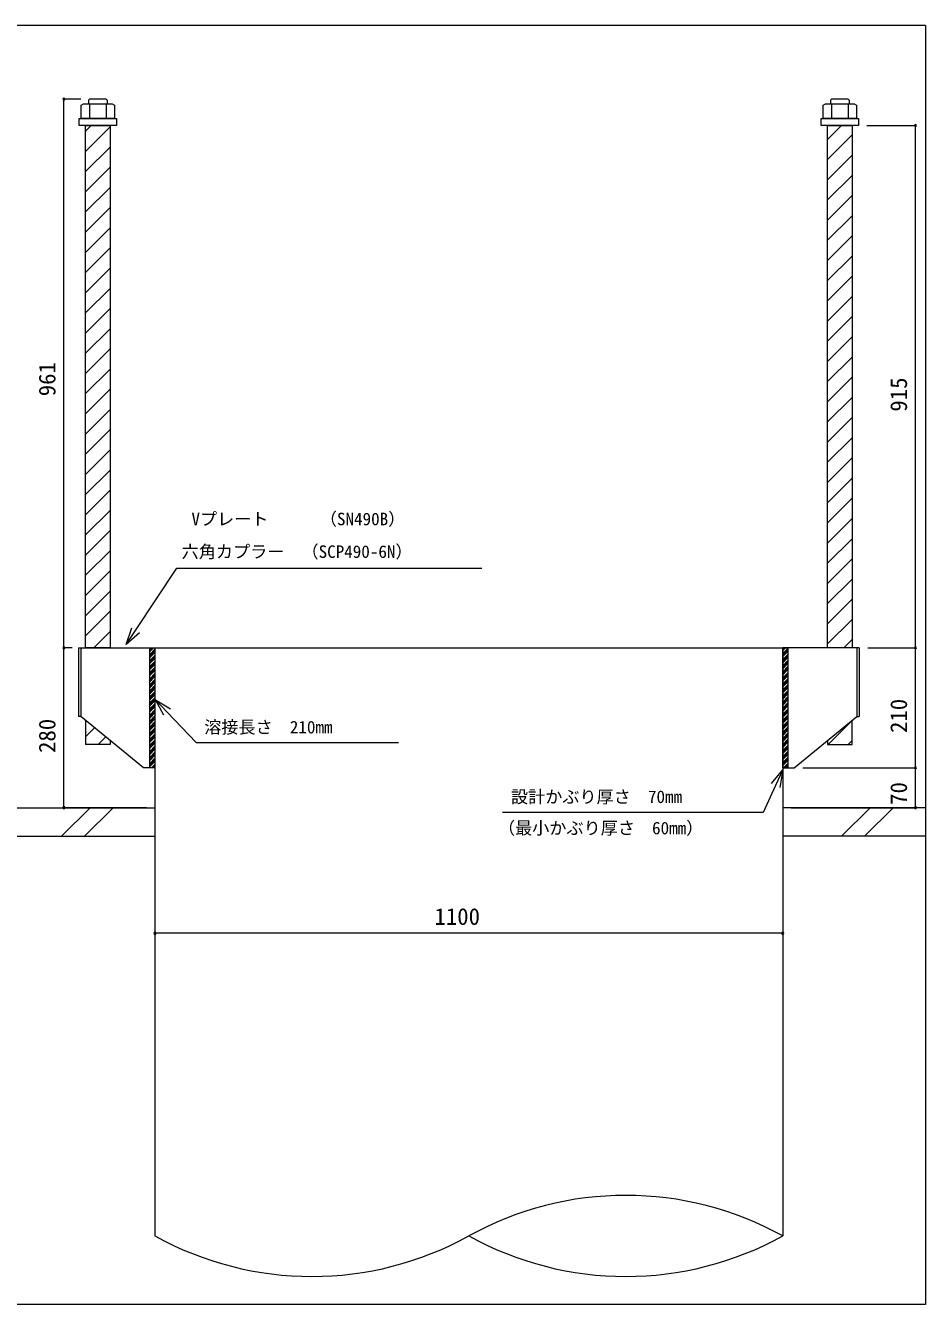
# Model space of a CAD drawing. Units: millimetres, scale not verified. Extents: x -10118 to 10118, y -9578 to 9578.
# Drawn here: x 8541 to 10118, y -4898 to -2658 of the extents above; entities that cross this region are included whole.
import ezdxf
from ezdxf.enums import TextEntityAlignment as Align

# ---------------------------------------------------------------- set-up
doc = ezdxf.new("R2010")
doc.units = ezdxf.units.MM
doc.header["$LTSCALE"] = 2
for name, color, linetype, lineweight in [('0-1_01_KUI', 5, 'Continuous', 18), ('0-4_09_SUNPO', 3, 'Continuous', 18), ('0-6_02_KANAMONO', 6, 'Continuous', 18), ('0-7_10_WAKU', 4, 'Continuous', 18), ('0-9_03_ANCHOR', 2, 'Continuous', 18)]:
    doc.layers.add(name, color=color, linetype=linetype, lineweight=lineweight)
doc.styles.add('ＭＳ ゴシック', font='')
doc.styles.get('ＭＳ ゴシック').set_extended_font_data('MS Gothic')

msp = doc.modelspace()

# ---------------------------------------------------------------- linework, layer by layer
at = {"layer": '0-1_01_KUI'}
for p, q in [((8767.673, -3747.673), (9867.673, -3747.673)), ((8767.673, -3747.673), (8767.673, -4777.673)), ((9867.673, -3747.673), (9867.673, -4777.673))]:
    msp.add_line(p, q, dxfattribs=at)
at = {"layer": '0-1_01_KUI', "color": 2}
for p, q in [((8517.673, -4027.673), (8767.673, -4027.673)), ((10117.673, -4027.673), (9867.673, -4027.673)), ((8517.673, -4077.673), (8767.673, -4077.673)), ((10117.673, -4077.673), (9867.673, -4077.673))]:
    msp.add_line(p, q, dxfattribs=at)
at = {"layer": '0-1_01_KUI', "color": 4}
for p, q in [((8654.227, -4027.673), (8604.227, -4077.673)), ((8694.384, -4027.673), (8644.384, -4077.673)), ((10020.722, -4027.673), (9970.722, -4077.673)), ((10060.879, -4027.673), (10010.88, -4077.673))]:
    msp.add_line(p, q, dxfattribs=at)
at = {"layer": '0-1_01_KUI'}
for centre, start, end in [((9592.673, -5274.616), 61.04059, 118.95943), ((9042.673, -4280.73), 241.0406, 298.95941), ((9592.673, -4280.731), 241.04057, 298.95941)]:
    msp.add_arc(centre, 567.959, start, end, dxfattribs=at)
at = {"layer": '0-4_09_SUNPO'}
for p, q in [((8638.044, -2786.673), (8608.232, -2786.673)), ((8608.232, -3747.673), (8608.232, -2786.673)), ((10015.173, -2832.673), (10100.211, -2832.673)), ((10100.211, -3747.673), (10100.211, -2832.673)), ((8717.19, -3741.961), (8733.799, -3716.978)), ((8622.673, -3747.673), (8608.232, -3747.673)), ((8618.61, -3747.673), (8608.232, -3747.673)), ((8608.232, -4027.673), (8608.232, -3747.673)), ((10016.737, -3747.673), (10100.211, -3747.673)), ((10016.737, -3747.673), (10100.211, -3747.673)), ((10100.211, -3957.673), (10100.211, -3747.673)), ((8768.49, -3838.461), (8789.178, -3860.186)), ((9867.673, -3961.378), (9855.216, -3988.669)), ((9902.673, -3957.673), (10100.211, -3957.673)), ((9902.673, -3957.673), (10100.211, -3957.673)), ((10100.211, -4027.673), (10100.211, -3957.673)), ((8752.673, -4027.673), (8608.232, -4027.673)), ((9882.673, -4027.673), (10100.211, -4027.673)), ((8767.673, -4232.673), (8767.673, -4247.673)), ((9867.673, -4232.673), (9867.673, -4247.673)), ((9867.673, -4247.673), (8767.673, -4247.673))]:
    msp.add_line(p, q, dxfattribs=at)
for points in [[(8733.799, -3716.978), (8806.214, -3608.056), (9340.485, -3608.056)], [(8740.493, -3721.429), (8717.19, -3741.961), (8727.105, -3712.528)], [(8783.357, -3865.73), (8768.49, -3838.461), (8794.999, -3854.643)], [(8789.178, -3860.186), (8839.815, -3913.362), (9194.254, -3913.362)], [(9847.903, -3985.331), (9867.673, -3961.378), (9862.528, -3992.007)], [(9855.216, -3988.669), (9833.483, -4036.279), (9376.591, -4036.279)]]:
    msp.add_lwpolyline(points, dxfattribs=at)
for centre, start, end in [((8608.232, -2786.673), 90, 270), ((8608.232, -2786.673), 270, 90), ((10100.211, -2832.673), 90, 270), ((10100.211, -2832.673), 270, 90), ((8608.232, -3747.673), 90, 270), ((8608.232, -3747.673), 90, 270), ((8608.232, -3747.673), 270, 90), ((8608.232, -3747.673), 270, 90), ((10100.211, -3747.673), 90, 270), ((10100.211, -3747.673), 90, 270), ((10100.211, -3747.673), 270, 90), ((10100.211, -3747.673), 270, 90), ((10100.211, -3957.673), 90, 270), ((10100.211, -3957.673), 90, 270), ((10100.211, -3957.673), 270, 90), ((10100.211, -3957.673), 270, 90), ((8608.232, -4027.673), 90, 270), ((8608.232, -4027.673), 270, 90), ((10100.211, -4027.673), 90, 270), ((10100.211, -4027.673), 270, 90), ((8767.673, -4247.673), 0, 180), ((8767.673, -4247.673), 180, 0), ((9867.673, -4247.673), 0, 180), ((9867.673, -4247.673), 180, 0)]:
    msp.add_arc(centre, 1.875, start, end, dxfattribs=at)
at = {"layer": '0-6_02_KANAMONO'}
for p, q in [((8633.61, -3747.673), (8637.673, -3747.673)), ((8633.61, -3747.673), (8633.61, -3867.673)), ((8637.673, -3747.673), (8767.673, -3747.673)), ((8637.673, -3747.673), (8637.673, -3867.673)), ((8758.673, -3748.609), (8759.609, -3747.673)), ((8758.673, -3750.377), (8761.377, -3747.673)), ((8758.673, -3752.144), (8763.145, -3747.673)), ((8758.673, -3753.912), (8764.912, -3747.673)), ((8758.673, -3759.216), (8767.673, -3750.216)), ((8758.673, -3760.983), (8767.673, -3751.983)), ((8758.673, -3762.751), (8767.673, -3753.751)), ((8758.673, -3764.519), (8767.673, -3755.519)), ((8758.673, -3769.822), (8767.673, -3760.822)), ((8758.673, -3771.59), (8767.673, -3762.59)), ((8767.673, -3747.673), (8767.673, -3927.673)), ((8767.673, -3747.673), (8767.673, -3927.673)), ((9997.673, -3747.673), (9867.673, -3747.673)), ((9867.673, -3747.673), (9867.673, -3927.673)), ((9867.673, -3747.673), (9867.673, -3927.673)), ((9867.673, -3748.844), (9868.844, -3747.673)), ((9867.673, -3750.611), (9870.612, -3747.673)), ((9867.673, -3752.379), (9872.379, -3747.673)), ((9867.673, -3757.683), (9876.673, -3748.683)), ((9867.673, -3759.45), (9876.673, -3750.45)), ((9867.673, -3761.218), (9876.673, -3752.218)), ((9867.673, -3762.986), (9876.673, -3753.986)), ((9867.673, -3768.289), (9876.673, -3759.289)), ((9867.673, -3770.057), (9876.673, -3761.057)), ((9867.673, -3771.825), (9876.673, -3762.825)), ((10001.737, -3747.673), (9997.673, -3747.673)), ((9997.673, -3747.673), (9997.673, -3867.673)), ((10001.737, -3747.673), (10001.737, -3867.673)), ((8758.673, -3773.358), (8767.673, -3764.358)), ((8758.673, -3775.125), (8767.673, -3766.125)), ((8758.673, -3780.429), (8767.673, -3771.429)), ((8758.673, -3782.197), (8767.673, -3773.197)), ((8758.673, -3783.964), (8767.673, -3774.964)), ((8758.673, -3785.732), (8767.673, -3776.732)), ((8758.673, -3791.035), (8767.673, -3782.035)), ((8758.673, -3792.803), (8767.673, -3783.803)), ((8758.673, -3794.571), (8767.673, -3785.571)), ((9867.673, -3773.592), (9876.673, -3764.592)), ((9867.673, -3778.896), (9876.673, -3769.896)), ((9867.673, -3780.663), (9876.673, -3771.663)), ((9867.673, -3782.431), (9876.673, -3773.431)), ((9867.673, -3784.199), (9876.673, -3775.199)), ((9867.673, -3789.502), (9876.673, -3780.502)), ((9867.673, -3791.27), (9876.673, -3782.27)), ((9867.673, -3793.038), (9876.673, -3784.038)), ((8758.673, -3796.339), (8767.673, -3787.339)), ((8758.673, -3801.642), (8767.673, -3792.642)), ((8758.673, -3803.41), (8767.673, -3794.41)), ((8758.673, -3805.177), (8767.673, -3796.177)), ((8758.673, -3806.945), (8767.673, -3797.945)), ((8758.673, -3812.249), (8767.673, -3803.249)), ((8758.673, -3814.016), (8767.673, -3805.016)), ((8758.673, -3815.784), (8767.673, -3806.784)), ((9867.673, -3794.806), (9876.673, -3785.806)), ((9867.673, -3800.109), (9876.673, -3791.109)), ((9867.673, -3801.877), (9876.673, -3792.877)), ((9867.673, -3803.644), (9876.673, -3794.644)), ((9867.673, -3805.412), (9876.673, -3796.412)), ((9867.673, -3810.716), (9876.673, -3801.716)), ((9867.673, -3812.483), (9876.673, -3803.483)), ((9867.673, -3814.251), (9876.673, -3805.251)), ((9867.673, -3816.019), (9876.673, -3807.019)), ((8758.673, -3817.552), (8767.673, -3808.552)), ((8758.673, -3822.855), (8767.673, -3813.855)), ((8758.673, -3824.623), (8767.673, -3815.623)), ((8758.673, -3826.391), (8767.673, -3817.391)), ((8758.673, -3828.158), (8767.673, -3819.158)), ((8758.673, -3833.462), (8767.673, -3824.462)), ((8758.673, -3835.23), (8767.673, -3826.23)), ((8758.673, -3836.997), (8767.673, -3827.997)), ((8758.673, -3838.765), (8767.673, -3829.765)), ((9867.673, -3821.322), (9876.673, -3812.322)), ((9867.673, -3823.09), (9876.673, -3814.09)), ((9867.673, -3824.858), (9876.673, -3815.858)), ((9867.673, -3826.625), (9876.673, -3817.625)), ((9867.673, -3831.929), (9876.673, -3822.929)), ((9867.673, -3833.696), (9876.673, -3824.696)), ((9867.673, -3835.464), (9876.673, -3826.464)), ((9867.673, -3837.232), (9876.673, -3828.232)), ((8758.673, -3844.068), (8767.673, -3835.068)), ((8758.673, -3845.836), (8767.673, -3836.836)), ((8758.673, -3847.604), (8767.673, -3838.604)), ((8758.673, -3849.372), (8767.673, -3840.372)), ((8758.673, -3854.675), (8767.673, -3845.675)), ((8758.673, -3856.443), (8767.673, -3847.443)), ((8758.673, -3858.21), (8767.673, -3849.21)), ((8758.673, -3859.978), (8767.673, -3850.978)), ((9867.673, -3842.535), (9876.673, -3833.535)), ((9867.673, -3844.303), (9876.673, -3835.303)), ((9867.673, -3846.071), (9876.673, -3837.071)), ((9867.673, -3847.839), (9876.673, -3838.839)), ((9867.673, -3853.142), (9876.673, -3844.142)), ((9867.673, -3854.91), (9876.673, -3845.91)), ((9867.673, -3856.677), (9876.673, -3847.677)), ((9867.673, -3858.445), (9876.673, -3849.445)), ((8637.673, -3867.673), (8633.61, -3867.673)), ((8747.673, -3957.673), (8637.673, -3867.673)), ((8758.673, -3865.282), (8767.673, -3856.282)), ((8758.673, -3867.049), (8767.673, -3858.049)), ((8758.673, -3868.817), (8767.673, -3859.817)), ((8758.673, -3870.585), (8767.673, -3861.585)), ((8758.673, -3875.888), (8767.673, -3866.888)), ((8758.673, -3877.656), (8767.673, -3868.656)), ((8758.673, -3879.424), (8767.673, -3870.424)), ((8758.673, -3881.191), (8767.673, -3872.191)), ((9867.673, -3863.749), (9876.673, -3854.749)), ((9867.673, -3865.516), (9876.673, -3856.516)), ((9867.673, -3867.284), (9876.673, -3858.284)), ((9867.673, -3869.052), (9876.673, -3860.052)), ((9867.673, -3874.355), (9876.673, -3865.355)), ((9867.673, -3876.123), (9876.673, -3867.123)), ((9867.673, -3877.891), (9876.673, -3868.891)), ((9867.673, -3879.658), (9876.673, -3870.658)), ((9887.673, -3957.673), (9997.673, -3867.673)), ((9997.673, -3867.673), (10001.737, -3867.673)), ((8758.673, -3886.495), (8767.673, -3877.495)), ((8758.673, -3888.263), (8767.673, -3879.263)), ((8758.673, -3890.03), (8767.673, -3881.03)), ((8758.673, -3891.798), (8767.673, -3882.798)), ((8758.673, -3897.101), (8767.673, -3888.101)), ((8758.673, -3898.869), (8767.673, -3889.869)), ((8758.673, -3900.637), (8767.673, -3891.637)), ((8758.673, -3902.405), (8767.673, -3893.405)), ((9867.673, -3884.962), (9876.673, -3875.962)), ((9867.673, -3886.729), (9876.673, -3877.729)), ((9867.673, -3888.497), (9876.673, -3879.497)), ((9867.673, -3890.265), (9876.673, -3881.265)), ((9867.673, -3895.568), (9876.673, -3886.568)), ((9867.673, -3897.336), (9876.673, -3888.336)), ((9867.673, -3899.104), (9876.673, -3890.104)), ((9867.673, -3900.872), (9876.673, -3891.872)), ((9867.673, -3906.175), (9876.673, -3897.175)), ((8758.673, -3907.708), (8767.673, -3898.708)), ((8758.673, -3909.476), (8767.673, -3900.476)), ((8758.673, -3911.243), (8767.673, -3902.243)), ((8758.673, -3913.011), (8767.673, -3904.011)), ((8758.673, -3918.315), (8767.673, -3909.315)), ((8758.673, -3920.082), (8767.673, -3911.082)), ((8758.673, -3921.85), (8767.673, -3912.85)), ((8758.673, -3923.618), (8767.673, -3914.618)), ((8758.673, -3928.921), (8767.673, -3919.921)), ((9867.673, -3907.943), (9876.673, -3898.943)), ((9867.673, -3909.71), (9876.673, -3900.71)), ((9867.673, -3911.478), (9876.673, -3902.478)), ((9867.673, -3916.782), (9876.673, -3907.782)), ((9867.673, -3918.549), (9876.673, -3909.549)), ((9867.673, -3920.317), (9876.673, -3911.317)), ((9867.673, -3922.085), (9876.673, -3913.085)), ((9867.673, -3927.388), (9876.673, -3918.388)), ((8758.673, -3930.689), (8767.673, -3921.689)), ((8758.673, -3932.457), (8767.673, -3923.457)), ((8758.673, -3934.224), (8767.673, -3925.224)), ((8758.673, -3939.528), (8767.673, -3930.528)), ((8758.673, -3941.296), (8767.673, -3932.296)), ((8758.673, -3943.063), (8767.673, -3934.063)), ((8758.673, -3944.831), (8767.673, -3935.831)), ((8758.673, -3950.134), (8767.673, -3941.134)), ((9867.673, -3929.156), (9876.673, -3920.156)), ((9867.673, -3930.924), (9876.673, -3921.924)), ((9867.673, -3932.691), (9876.673, -3923.691)), ((9867.673, -3937.995), (9876.673, -3928.995)), ((9867.673, -3939.763), (9876.673, -3930.763)), ((9867.673, -3941.53), (9876.673, -3932.53)), ((9867.673, -3943.298), (9876.673, -3934.298)), ((9867.673, -3948.601), (9876.673, -3939.601)), ((9867.673, -3950.369), (9876.673, -3941.369)), ((8767.673, -3957.673), (8747.673, -3957.673)), ((8758.673, -3951.902), (8767.673, -3942.902)), ((8758.673, -3953.67), (8767.673, -3944.67)), ((8758.673, -3955.438), (8767.673, -3946.438)), ((8761.741, -3957.673), (8767.673, -3951.741)), ((8763.509, -3957.673), (8767.673, -3953.509)), ((8765.277, -3957.673), (8767.673, -3955.276)), ((8767.044, -3957.673), (8767.673, -3957.044)), ((9867.673, -3952.137), (9876.673, -3943.137)), ((9867.673, -3953.905), (9876.673, -3944.905)), ((9867.673, -3957.673), (9887.673, -3957.673)), ((9869.208, -3957.673), (9876.673, -3950.208)), ((9870.976, -3957.673), (9876.673, -3951.976)), ((9872.744, -3957.673), (9876.673, -3953.743)), ((9874.511, -3957.673), (9876.673, -3955.511))]:
    msp.add_line(p, q, dxfattribs=at)
for points in [[(8758.673, -3747.673), (8767.673, -3747.673), (8767.673, -3957.673), (8758.673, -3957.673)], [(9867.673, -3747.673), (9876.673, -3747.673), (9876.673, -3957.673), (9867.673, -3957.673)]]:
    msp.add_lwpolyline(points, close=True, dxfattribs=at)
at = {"layer": '0-7_10_WAKU'}
msp.add_line((10117.673, -2657.673), (6917.673, -2657.673), dxfattribs=at)
msp.add_lwpolyline([(10117.673, -2657.673), (10117.673, -4897.673), (6917.673, -4897.673)], dxfattribs=at)
at = {"layer": '0-9_03_ANCHOR'}
for p, q in [((8653.044, -2786.673), (8651.173, -2788.544)), ((8651.173, -2788.544), (8651.173, -2794.673)), ((8682.302, -2786.673), (8653.044, -2786.673)), ((9953.044, -2786.673), (9951.173, -2788.544)), ((9951.173, -2788.544), (9951.173, -2794.673)), ((9982.302, -2786.673), (9953.044, -2786.673)), ((8646.163, -2842.749), (8656.239, -2832.673)), ((8646.163, -2878.105), (8689.184, -2835.084)), ((9946.163, -2856.963), (9970.453, -2832.673)), ((9946.163, -2892.318), (9989.184, -2849.298)), ((8646.163, -2913.46), (8689.184, -2870.439)), ((9946.163, -2927.674), (9989.184, -2884.653)), ((8646.163, -2948.815), (8689.184, -2905.795)), ((9946.163, -2963.029), (9989.184, -2920.008)), ((8646.163, -2984.171), (8689.184, -2941.15)), ((9946.163, -2998.384), (9989.184, -2955.364)), ((8646.163, -3019.526), (8689.184, -2976.505)), ((9946.163, -3033.74), (9989.184, -2990.719)), ((8646.163, -3054.881), (8689.184, -3011.861)), ((9946.163, -3069.095), (9989.184, -3026.074)), ((8646.163, -3090.237), (8689.184, -3047.216)), ((9946.163, -3104.45), (9989.184, -3061.43)), ((8646.163, -3125.592), (8689.184, -3082.571)), ((9946.163, -3139.806), (9989.184, -3096.785)), ((8646.163, -3160.947), (8689.184, -3117.927)), ((9946.163, -3175.161), (9989.184, -3132.14)), ((8646.163, -3196.303), (8689.184, -3153.282)), ((9946.163, -3210.516), (9989.184, -3167.496)), ((8646.163, -3231.658), (8689.184, -3188.637)), ((9946.163, -3245.872), (9989.184, -3202.851)), ((8646.163, -3267.013), (8689.184, -3223.993)), ((9946.163, -3281.227), (9989.184, -3238.206)), ((8646.163, -3302.369), (8689.184, -3259.348)), ((9946.163, -3316.582), (9989.184, -3273.562)), ((8646.163, -3337.724), (8689.184, -3294.703)), ((9946.163, -3351.938), (9989.184, -3308.917)), ((8646.163, -3373.079), (8689.184, -3330.059)), ((9946.163, -3387.293), (9989.184, -3344.272)), ((8646.163, -3408.435), (8689.184, -3365.414)), ((9946.163, -3422.648), (9989.184, -3379.628)), ((8646.163, -3443.79), (8689.184, -3400.769)), ((9946.163, -3458.004), (9989.184, -3414.983)), ((8646.163, -3479.145), (8689.184, -3436.125)), ((8646.163, -3514.501), (8689.184, -3471.48)), ((9946.163, -3493.359), (9989.184, -3450.338)), ((9946.163, -3528.714), (9989.184, -3485.694)), ((8646.163, -3549.856), (8689.184, -3506.835)), ((9946.163, -3564.07), (9989.184, -3521.049)), ((8646.163, -3585.211), (8689.184, -3542.191)), ((9946.163, -3599.425), (9989.184, -3556.404)), ((8646.163, -3620.567), (8689.184, -3577.546)), ((9946.163, -3634.78), (9989.184, -3591.76)), ((8646.163, -3655.922), (8689.184, -3612.901)), ((9946.163, -3670.136), (9989.184, -3627.115)), ((8646.163, -3691.277), (8689.184, -3648.257)), ((9946.163, -3705.491), (9989.184, -3662.47)), ((8646.163, -3726.633), (8689.184, -3683.612)), ((9946.163, -3740.846), (9989.184, -3697.826)), ((8660.478, -3747.673), (8689.184, -3718.967)), ((9974.691, -3747.673), (9989.184, -3733.181)), ((8646.163, -3874.619), (8646.163, -3916.673)), ((9947.113, -3916.673), (9989.091, -3874.695)), ((8646.163, -3903.41), (8661.998, -3887.575)), ((8689.184, -3916.673), (8646.163, -3916.673)), ((8668.255, -3916.673), (8681.443, -3903.485)), ((8689.184, -3909.818), (8689.184, -3916.673)), ((9946.163, -3909.818), (9946.163, -3916.673)), ((9982.468, -3916.673), (9989.184, -3909.958))]:
    msp.add_line(p, q, dxfattribs=at)
at = {"layer": '0-9_03_ANCHOR', "color": 4}
for p, q in [((8653.24, -2794.673), (8653.24, -2820.673)), ((8682.107, -2794.673), (8682.107, -2820.673)), ((9953.24, -2794.673), (9953.24, -2820.673)), ((9982.107, -2794.673), (9982.107, -2820.673))]:
    msp.add_line(p, q, dxfattribs=at)
for points in [[(8642.673, -2794.673), (8692.673, -2794.673), (8696.673, -2796.983), (8696.673, -2820.673), (8638.673, -2820.673), (8638.673, -2796.983)], [(9942.673, -2794.673), (9992.673, -2794.673), (9996.673, -2796.983), (9996.673, -2820.673), (9938.673, -2820.673), (9938.673, -2796.983)], [(8700.173, -2820.673), (8700.173, -2832.673), (8635.173, -2832.673), (8635.173, -2820.673)], [(10000.173, -2820.673), (10000.173, -2832.673), (9935.173, -2832.673), (9935.173, -2820.673)]]:
    msp.add_lwpolyline(points, close=True, dxfattribs=at)
at = {"layer": '0-9_03_ANCHOR'}
for points in [[(8682.302, -2786.673), (8684.173, -2788.544), (8684.173, -2794.673)], [(9982.302, -2786.673), (9984.173, -2788.544), (9984.173, -2794.673)], [(9946.163, -3916.673), (9989.184, -3916.673), (9989.184, -3874.619)]]:
    msp.add_lwpolyline(points, dxfattribs=at)
for points in [[(8646.163, -2832.673), (8689.184, -2832.673), (8689.184, -3747.673), (8646.163, -3747.673)], [(9946.163, -2832.673), (9989.184, -2832.673), (9989.184, -3747.673), (9946.163, -3747.673)]]:
    msp.add_lwpolyline(points, close=True, dxfattribs=at)

# ---------------------------------------------------------------- texts
at = {"layer": '0-4_09_SUNPO', "color": 7, "style": 'ＭＳ ゴシック'}
for s, p in [('961', (8602.232, -3306.946)), ('915', (10094.211, -3333.923)), ('210', (10094.211, -3896.764)), ('280', (8602.232, -3931.764)), ('70', (10094.211, -4022.673))]:
    msp.add_text(s, height=29.33, rotation=90, dxfattribs=at).set_placement(p, align=Align.BOTTOM_LEFT)
for s, height, p in [(' Vプレート\u3000\u3000\u3000（SN490B）', 21.99, (8816.739, -3539.533)), ('六角カプラー\u3000（SCP490-6N）', 21.99, (8814.523, -3596.692)), ('溶接長さ\u3000210mm', 21.99, (8854.083, -3904.095)), (' 設計かぶり厚さ\u300070mm', 21.99, (9376.591, -4026.058)), ('（最小かぶり厚さ\u300060mm）', 21.99, (9368.75, -4080.83)), ('1100', 29.33, (9257.446, -4241.673))]:
    msp.add_text(s, height=height, dxfattribs=at).set_placement(p, align=Align.BOTTOM_LEFT)

doc.saveas('drawing.dxf')
